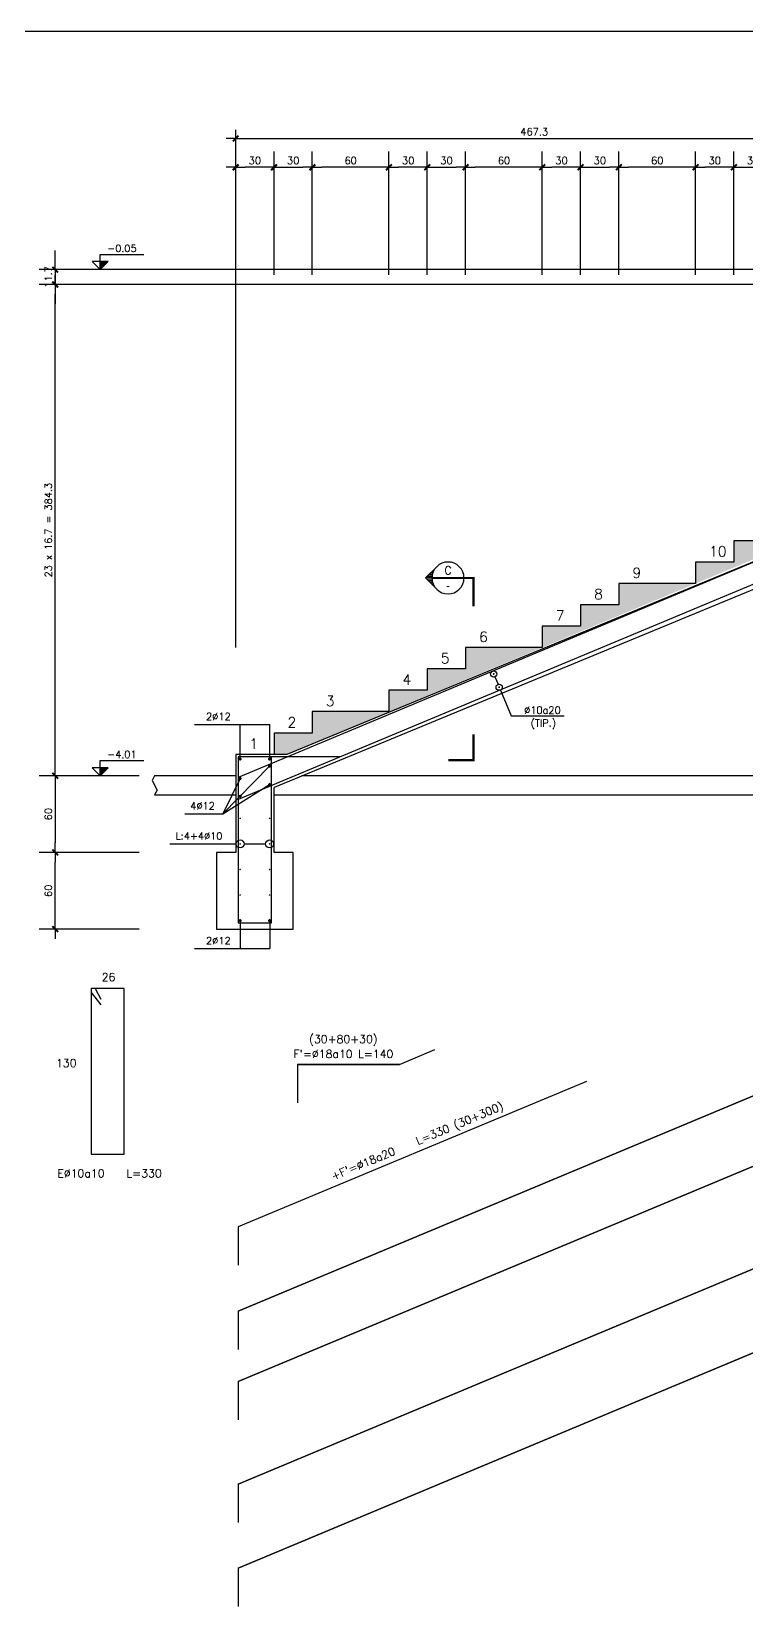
# Model space of a CAD drawing. Extents: x -58 to 5689, y 66 to 4123.
# Drawn here: x 2533 to 3653, y 1659 to 4123 of the extents above; entities that cross this region are included whole.
import ezdxf
from ezdxf.enums import TextEntityAlignment as Align

# ---------------------------------------------------------------- set-up
doc = ezdxf.new("R2010")
doc.units = 0
doc.header["$LTSCALE"] = 30
doc.header["$MEASUREMENT"] = 0
doc.layers.get('0').update_dxf_attribs({"linetype": 'CONTINUOUS'})
for name, color, linetype in [('CONTORNOS', 3, 'CONTINUOUS'), ('RLA-CORTES', 5, 'CONTINUOUS'), ('RLA-FE', 7, 'CONTINUOUS'), ('RLA-FORMATO', 7, 'CONTINUOUS'), ('RLA-GRADAS', 3, 'CONTINUOUS'), ('RLA-TEXTOS-SM', 3, 'CONTINUOUS'), ('RLA-TEXTOS1', 9, 'CONTINUOUS')]:
    doc.layers.add(name, color=color, linetype=linetype)
doc.styles.add('ROMAND', font='romand', dxfattribs={"height": 31.5})
doc.styles.add('ROMANS', font='romans.shx', dxfattribs={"height": 11.25})
doc.styles.add('ROMANS0', font='romans.shx')
doc.dimstyles.new('ING25', dxfattribs={"dimscale": 50, "dimtxt": 0.27, "dimasz": 0.3, "dimexe": 0, "dimexo": 0, "dimgap": 0.1, "dimtad": 1, "dimdec": 1, "dimlfac": 0.5, "dimzin": 12, "dimdsep": 46, "dimtxsty": 'ROMANS', "dimblk": 'TICK1', "dimcen": 0.09, "dimclrd": 2, "dimclre": 1, "dimclrt": 3, "dimadec": 0, "dimazin": 0, "dimtfac": 1, "dimtdec": 1, "dimtix": 1, "dimtmove": 2, "dimatfit": 3, "dimldrblk": 'TICK1', "dimfxl": 0, "dimfxlon": 1, "dimtolj": 1, "dimtzin": 0, "dimarcsym": 0})

# ---------------------------------------------------------------- blocks, each defined once
blk = doc.blocks.new('TICK1')
at = {"color": 2}
for points in [[(0, 0), (-1, 0)], [(0, 0), (1, 0)]]:
    blk.add_lwpolyline(points, dxfattribs=at)
at = {"color": 2, "const_width": 0.2}
blk.add_lwpolyline([(-0.3, -0.3), (0.3, 0.3)], dxfattribs=at)
blk = doc.blocks.new('*D57')
at = {"layer": 'RLA-CORTES', "color": 2, "lineweight": -2, "transparency": 16777216}
blk.add_line((2868.2, 3955.6), (3772.7, 3955.6), dxfattribs=at)
at = {"layer": 'RLA-CORTES', "color": 2, "lineweight": -2, "transparency": 16777216, "xscale": 15, "yscale": 15, "zscale": 15, "rotation": 180}
blk.add_blockref('TICK1', (2853.2, 3955.6), dxfattribs=at)
at = {"layer": 'RLA-CORTES', "color": 2, "lineweight": -2, "transparency": 16777216, "xscale": 15, "yscale": 15, "zscale": 15}
blk.add_blockref('TICK1', (3787.7, 3955.6), dxfattribs=at)
at = {"layer": 'RLA-CORTES', "color": 3, "transparency": 16777216, "insert": (3320.5, 3966.2), "char_height": 11.25, "attachment_point": 5, "style": 'ROMANS'}
blk.add_mtext('\\A1;467.3', dxfattribs=at)
blk = doc.blocks.new('*D69')
at = {"layer": 'RLA-CORTES', "color": 2, "lineweight": -2, "transparency": 16777216}
blk.add_line((3618.2, 3910.6), (3588.2, 3910.6), dxfattribs=at)
at = {"layer": 'RLA-CORTES', "color": 2, "lineweight": -2, "transparency": 16777216, "xscale": 15, "yscale": 15, "zscale": 15, "rotation": 180}
blk.add_blockref('TICK1', (3573.2, 3910.6), dxfattribs=at)
at = {"layer": 'RLA-CORTES', "color": 2, "lineweight": -2, "transparency": 16777216, "xscale": 15, "yscale": 15, "zscale": 15}
blk.add_blockref('TICK1', (3633.2, 3910.6), dxfattribs=at)
at = {"layer": 'RLA-CORTES', "color": 3, "transparency": 16777216, "insert": (3603.2, 3921.2), "char_height": 11.25, "attachment_point": 5, "style": 'ROMANS'}
blk.add_mtext('\\A1;30', dxfattribs=at)
blk = doc.blocks.new('*D70')
at = {"layer": 'RLA-CORTES', "color": 2, "lineweight": -2, "transparency": 16777216}
blk.add_line((3648.2, 3910.6), (3678.2, 3910.6), dxfattribs=at)
at = {"layer": 'RLA-CORTES', "color": 2, "lineweight": -2, "transparency": 16777216, "xscale": 15, "yscale": 15, "zscale": 15, "rotation": 180}
blk.add_blockref('TICK1', (3633.2, 3910.6), dxfattribs=at)
at = {"layer": 'RLA-CORTES', "color": 2, "lineweight": -2, "transparency": 16777216, "xscale": 15, "yscale": 15, "zscale": 15}
blk.add_blockref('TICK1', (3693.2, 3910.6), dxfattribs=at)
at = {"layer": 'RLA-CORTES', "color": 3, "transparency": 16777216, "insert": (3663.2, 3921.2), "char_height": 11.25, "attachment_point": 5, "style": 'ROMANS'}
blk.add_mtext('\\A1;30', dxfattribs=at)
blk = doc.blocks.new('*D71')
at = {"layer": 'RLA-CORTES', "color": 2, "lineweight": -2, "transparency": 16777216}
blk.add_line((3558.2, 3910.6), (3468.2, 3910.6), dxfattribs=at)
at = {"layer": 'RLA-CORTES', "color": 2, "lineweight": -2, "transparency": 16777216, "xscale": 15, "yscale": 15, "zscale": 15, "rotation": 180}
blk.add_blockref('TICK1', (3453.2, 3910.6), dxfattribs=at)
at = {"layer": 'RLA-CORTES', "color": 2, "lineweight": -2, "transparency": 16777216, "xscale": 15, "yscale": 15, "zscale": 15}
blk.add_blockref('TICK1', (3573.2, 3910.6), dxfattribs=at)
at = {"layer": 'RLA-CORTES', "color": 3, "transparency": 16777216, "insert": (3513.2, 3921.2), "char_height": 11.25, "attachment_point": 5, "style": 'ROMANS'}
blk.add_mtext('\\A1;60', dxfattribs=at)
blk = doc.blocks.new('*D72')
at = {"layer": 'RLA-CORTES', "color": 2, "lineweight": -2, "transparency": 16777216}
blk.add_line((3378.2, 3910.6), (3348.2, 3910.6), dxfattribs=at)
at = {"layer": 'RLA-CORTES', "color": 2, "lineweight": -2, "transparency": 16777216, "xscale": 15, "yscale": 15, "zscale": 15, "rotation": 180}
blk.add_blockref('TICK1', (3333.2, 3910.6), dxfattribs=at)
at = {"layer": 'RLA-CORTES', "color": 2, "lineweight": -2, "transparency": 16777216, "xscale": 15, "yscale": 15, "zscale": 15}
blk.add_blockref('TICK1', (3393.2, 3910.6), dxfattribs=at)
at = {"layer": 'RLA-CORTES', "color": 3, "transparency": 16777216, "insert": (3363.2, 3921.2), "char_height": 11.25, "attachment_point": 5, "style": 'ROMANS'}
blk.add_mtext('\\A1;30', dxfattribs=at)
blk = doc.blocks.new('*D73')
at = {"layer": 'RLA-CORTES', "color": 2, "lineweight": -2, "transparency": 16777216}
blk.add_line((3408.2, 3910.6), (3438.2, 3910.6), dxfattribs=at)
at = {"layer": 'RLA-CORTES', "color": 2, "lineweight": -2, "transparency": 16777216, "xscale": 15, "yscale": 15, "zscale": 15, "rotation": 180}
blk.add_blockref('TICK1', (3393.2, 3910.6), dxfattribs=at)
at = {"layer": 'RLA-CORTES', "color": 2, "lineweight": -2, "transparency": 16777216, "xscale": 15, "yscale": 15, "zscale": 15}
blk.add_blockref('TICK1', (3453.2, 3910.6), dxfattribs=at)
at = {"layer": 'RLA-CORTES', "color": 3, "transparency": 16777216, "insert": (3423.2, 3921.2), "char_height": 11.25, "attachment_point": 5, "style": 'ROMANS'}
blk.add_mtext('\\A1;30', dxfattribs=at)
blk = doc.blocks.new('*D74')
at = {"layer": 'RLA-CORTES', "color": 2, "lineweight": -2, "transparency": 16777216}
blk.add_line((3318.2, 3910.6), (3228.2, 3910.6), dxfattribs=at)
at = {"layer": 'RLA-CORTES', "color": 2, "lineweight": -2, "transparency": 16777216, "xscale": 15, "yscale": 15, "zscale": 15, "rotation": 180}
blk.add_blockref('TICK1', (3213.2, 3910.6), dxfattribs=at)
at = {"layer": 'RLA-CORTES', "color": 2, "lineweight": -2, "transparency": 16777216, "xscale": 15, "yscale": 15, "zscale": 15}
blk.add_blockref('TICK1', (3333.2, 3910.6), dxfattribs=at)
at = {"layer": 'RLA-CORTES', "color": 3, "transparency": 16777216, "insert": (3273.2, 3921.2), "char_height": 11.25, "attachment_point": 5, "style": 'ROMANS'}
blk.add_mtext('\\A1;60', dxfattribs=at)
blk = doc.blocks.new('*D75')
at = {"layer": 'RLA-CORTES', "color": 2, "lineweight": -2, "transparency": 16777216}
blk.add_line((3138.2, 3910.6), (3108.2, 3910.6), dxfattribs=at)
at = {"layer": 'RLA-CORTES', "color": 2, "lineweight": -2, "transparency": 16777216, "xscale": 15, "yscale": 15, "zscale": 15, "rotation": 180}
blk.add_blockref('TICK1', (3093.2, 3910.6), dxfattribs=at)
at = {"layer": 'RLA-CORTES', "color": 2, "lineweight": -2, "transparency": 16777216, "xscale": 15, "yscale": 15, "zscale": 15}
blk.add_blockref('TICK1', (3153.2, 3910.6), dxfattribs=at)
at = {"layer": 'RLA-CORTES', "color": 3, "transparency": 16777216, "insert": (3123.2, 3921.2), "char_height": 11.25, "attachment_point": 5, "style": 'ROMANS'}
blk.add_mtext('\\A1;30', dxfattribs=at)
blk = doc.blocks.new('*D76')
at = {"layer": 'RLA-CORTES', "color": 2, "lineweight": -2, "transparency": 16777216}
blk.add_line((3168.2, 3910.6), (3198.2, 3910.6), dxfattribs=at)
at = {"layer": 'RLA-CORTES', "color": 2, "lineweight": -2, "transparency": 16777216, "xscale": 15, "yscale": 15, "zscale": 15, "rotation": 180}
blk.add_blockref('TICK1', (3153.2, 3910.6), dxfattribs=at)
at = {"layer": 'RLA-CORTES', "color": 2, "lineweight": -2, "transparency": 16777216, "xscale": 15, "yscale": 15, "zscale": 15}
blk.add_blockref('TICK1', (3213.2, 3910.6), dxfattribs=at)
at = {"layer": 'RLA-CORTES', "color": 3, "transparency": 16777216, "insert": (3183.2, 3921.2), "char_height": 11.25, "attachment_point": 5, "style": 'ROMANS'}
blk.add_mtext('\\A1;30', dxfattribs=at)
blk = doc.blocks.new('*D77')
at = {"layer": 'RLA-CORTES', "color": 2, "lineweight": -2, "transparency": 16777216}
blk.add_line((3078.2, 3910.6), (2988.2, 3910.6), dxfattribs=at)
at = {"layer": 'RLA-CORTES', "color": 2, "lineweight": -2, "transparency": 16777216, "xscale": 15, "yscale": 15, "zscale": 15, "rotation": 180}
blk.add_blockref('TICK1', (2973.2, 3910.6), dxfattribs=at)
at = {"layer": 'RLA-CORTES', "color": 2, "lineweight": -2, "transparency": 16777216, "xscale": 15, "yscale": 15, "zscale": 15}
blk.add_blockref('TICK1', (3093.2, 3910.6), dxfattribs=at)
at = {"layer": 'RLA-CORTES', "color": 3, "transparency": 16777216, "insert": (3033.2, 3921.2), "char_height": 11.25, "attachment_point": 5, "style": 'ROMANS'}
blk.add_mtext('\\A1;60', dxfattribs=at)
blk = doc.blocks.new('*D78')
at = {"layer": 'RLA-CORTES', "color": 2, "lineweight": -2, "transparency": 16777216}
blk.add_line((2898.2, 3910.6), (2868.2, 3910.6), dxfattribs=at)
at = {"layer": 'RLA-CORTES', "color": 2, "lineweight": -2, "transparency": 16777216, "xscale": 15, "yscale": 15, "zscale": 15, "rotation": 180}
blk.add_blockref('TICK1', (2853.2, 3910.6), dxfattribs=at)
at = {"layer": 'RLA-CORTES', "color": 2, "lineweight": -2, "transparency": 16777216, "xscale": 15, "yscale": 15, "zscale": 15}
blk.add_blockref('TICK1', (2913.2, 3910.6), dxfattribs=at)
at = {"layer": 'RLA-CORTES', "color": 3, "transparency": 16777216, "insert": (2883.2, 3921.2), "char_height": 11.25, "attachment_point": 5, "style": 'ROMANS'}
blk.add_mtext('\\A1;30', dxfattribs=at)
blk = doc.blocks.new('*D79')
at = {"layer": 'RLA-CORTES', "color": 2, "lineweight": -2, "transparency": 16777216}
blk.add_line((2928.2, 3910.6), (2958.2, 3910.6), dxfattribs=at)
at = {"layer": 'RLA-CORTES', "color": 2, "lineweight": -2, "transparency": 16777216, "xscale": 15, "yscale": 15, "zscale": 15, "rotation": 180}
blk.add_blockref('TICK1', (2913.2, 3910.6), dxfattribs=at)
at = {"layer": 'RLA-CORTES', "color": 2, "lineweight": -2, "transparency": 16777216, "xscale": 15, "yscale": 15, "zscale": 15}
blk.add_blockref('TICK1', (2973.2, 3910.6), dxfattribs=at)
at = {"layer": 'RLA-CORTES', "color": 3, "transparency": 16777216, "insert": (2943.2, 3921.2), "char_height": 11.25, "attachment_point": 5, "style": 'ROMANS'}
blk.add_mtext('\\A1;30', dxfattribs=at)
blk = doc.blocks.new('*D80')
at = {"layer": 'RLA-CORTES', "color": 2, "lineweight": -2, "transparency": 16777216}
blk.add_line((2570.6, 2973.6), (2570.6, 3712.2), dxfattribs=at)
at = {"layer": 'RLA-CORTES', "color": 2, "lineweight": -2, "transparency": 16777216, "xscale": 15, "yscale": 15, "zscale": 15}
for p, rotation in [((2570.6, 3727.2), 90), ((2570.6, 2958.6), 270)]:
    blk.add_blockref('TICK1', p, dxfattribs=dict(at, rotation=rotation))
at = {"layer": 'RLA-CORTES', "color": 3, "transparency": 16777216, "insert": (2559.9, 3342.9), "char_height": 11.25, "attachment_point": 5, "rotation": 90, "style": 'ROMANS'}
blk.add_mtext('\\A1;23 x 16.7 = 384.3', dxfattribs=at)
blk = doc.blocks.new('*D81')
at = {"layer": 'RLA-CORTES', "color": 2, "lineweight": -2, "transparency": 16777216}
for p, q in [((2570.6, 3765.6), (2570.6, 3780.6)), ((2570.6, 3750.6), (2570.6, 3727.2)), ((2570.6, 3712.2), (2570.6, 3697.2))]:
    blk.add_line(p, q, dxfattribs=at)
at = {"layer": 'RLA-CORTES', "color": 2, "lineweight": -2, "transparency": 16777216, "xscale": 15, "yscale": 15, "zscale": 15}
for p, rotation in [((2570.6, 3750.6), 270), ((2570.6, 3727.2), 90)]:
    blk.add_blockref('TICK1', p, dxfattribs=dict(at, rotation=rotation))
at = {"layer": 'RLA-CORTES', "color": 3, "transparency": 16777216, "insert": (2559.9, 3738.9), "char_height": 11.25, "attachment_point": 5, "rotation": 90, "style": 'ROMANS'}
blk.add_mtext('\\A1;11.7', dxfattribs=at)
blk = doc.blocks.new('nivel-el')
at = {"linetype": 'Continuous'}
blk.add_hatch(color=1, dxfattribs=at).paths.add_polyline_path([(0, 0), (12.5, 12.5), (0, 12.5)])
at = {"color": 3}
blk.add_lwpolyline([(0, 0), (12.5, 12.5), (0, 12.5), (-12.5, 12.5), (0, 0), (0, 12.5), (0, 23.6), (68.4, 23.6)], dxfattribs=at)
at = {"color": 3, "style": 'ROMANS'}
blk.add_attdef('%%P0.00', text='', height=11.2, dxfattribs=at).set_placement((34, 27.7), align=Align.CENTER)
blk = doc.blocks.new('*D82')
at = {"layer": 'RLA-CORTES', "color": 2, "lineweight": -2, "transparency": 16777216}
blk.add_line((2570.6, 2943.6), (2570.6, 2853.6), dxfattribs=at)
at = {"layer": 'RLA-CORTES', "color": 2, "lineweight": -2, "transparency": 16777216, "xscale": 15, "yscale": 15, "zscale": 15}
for p, rotation in [((2570.6, 2958.6), 90), ((2570.6, 2838.6), 270)]:
    blk.add_blockref('TICK1', p, dxfattribs=dict(at, rotation=rotation))
at = {"layer": 'RLA-CORTES', "color": 3, "transparency": 16777216, "insert": (2559.9, 2898.6), "char_height": 11.25, "attachment_point": 5, "rotation": 90, "style": 'ROMANS'}
blk.add_mtext('\\A1;60', dxfattribs=at)
blk = doc.blocks.new('*D83')
at = {"layer": 'RLA-CORTES', "color": 2, "lineweight": -2, "transparency": 16777216}
blk.add_line((2570.6, 2733.6), (2570.6, 2823.6), dxfattribs=at)
at = {"layer": 'RLA-CORTES', "color": 2, "lineweight": -2, "transparency": 16777216, "xscale": 15, "yscale": 15, "zscale": 15}
for p, rotation in [((2570.6, 2838.6), 90), ((2570.6, 2718.6), 270)]:
    blk.add_blockref('TICK1', p, dxfattribs=dict(at, rotation=rotation))
at = {"layer": 'RLA-CORTES', "color": 3, "transparency": 16777216, "insert": (2559.9, 2778.6), "char_height": 11.25, "attachment_point": 5, "rotation": 90, "style": 'ROMANS'}
blk.add_mtext('\\A1;60', dxfattribs=at)
blk = doc.blocks.new('*X12')
at = {"color": 0}
for p, q in [((2610.1, 1260), (2610.4, 1260)), ((2611.9, 1257.5), (2612.9, 1257.5)), ((2612.4, 1232.5), (2613.9, 1232.5)), ((2613.2, 1255), (2615.4, 1255)), ((2613.6, 1235), (2616.4, 1235)), ((2614.2, 1252.5), (2617.9, 1252.5)), ((2614.5, 1237.5), (2618.9, 1237.5)), ((2614.9, 1250), (2620.4, 1250)), ((2615.1, 1240), (2621.4, 1240)), ((2615.3, 1247.5), (2622.9, 1247.5)), ((2615.4, 1242.5), (2623.9, 1242.5)), ((2615.5, 1245), (2625.4, 1245)), ((2608.8, 1227.5), (2608.9, 1227.5)), ((2610.9, 1230), (2611.4, 1230))]:
    blk.add_line(p, q, dxfattribs=at)
blk = doc.blocks.new('corte2')
at = {"color": 2, "linetype": 'Continuous'}
for p, q in [((-57.7, 17.7), (-75.4, 0)), ((-75.4, 0), (-57.7, -17.7))]:
    blk.add_line(p, q, dxfattribs=at)
at = {"color": 2, "linetype": 'Continuous', "const_width": 3.5}
blk.add_lwpolyline([(-65, 0), (0, 0), (0, -44.5)], dxfattribs=at)
at = {"color": 1, "linetype": 'Continuous'}
blk.add_arc((-40, 0), 25, 225, 135, dxfattribs=at)
at = {"color": 2, "linetype": 'Continuous'}
blk.add_arc((-40, 0), 25, 135, 225, dxfattribs=at)
at = {"color": 2, "linetype": 'Continuous', "xscale": -1}
blk.add_blockref('*X12', (2550.5, -1244.5), dxfattribs=at)
at = {"color": 3, "linetype": 'Continuous', "style": 'ROMAND'}
blk.add_attdef('A', text='', height=13, dxfattribs=at).set_placement((-40, 12), align=Align.MIDDLE)
at = {"color": 3, "linetype": 'Continuous'}
blk.add_attdef('-', text='', height=13, dxfattribs=at).set_placement((-40, -12), align=Align.MIDDLE)
blk = doc.blocks.new('CORTE9')
at = {"color": 2, "const_width": 3.51}
blk.add_lwpolyline([(0, 39.5), (0, 0), (40.5, 0)], dxfattribs=at)

msp = doc.modelspace()

# ---------------------------------------------------------------- hatches: boundary and pattern name
at = {"layer": 'RLA-GRADAS'}
h = msp.add_hatch(dxfattribs=at)
h.set_pattern_fill('AR-CONC', color=1, scale=2, style=0)
h.set_pattern_definition([(50, (-3173.931, -2653.431), (14.345204, -1.255043), [1.5, -16.5]), (355, (-3173.931, -2653.431), (-2.775027, 15.043843), [1.2, -13.2]), (100.45144, (-3172.736, -2653.536), (11.570177, 13.7888), [1.274804, -14.022842]), (46.1842, (-3173.931, -2649.431), (21.344827, -3.310386), [2.25, -24.75]), (96.63564, (-3172.153, -2649.707), (18.69324, 19.48237), [1.912207, -21.034275]), (351.18416, (-3173.931, -2649.431), (18.69324, 19.48237), [1.8, -19.8]), (21, (-3171.931, -2650.431), (11.938141, -8.052378), [1.5, -16.5]), (326, (-3171.931, -2650.431), (4.866307, 14.503), [1.2, -13.2]), (71.45144, (-3170.937, -2651.102), (16.804448, 6.450623), [1.274804, -14.022842]), (37.5, (-3173.9314, -2653.4313), (0.243197, 6.657877), [0, -13.04, 0, -13.4, 0, -13.25]), (7.5, (-3173.9314, -2653.431), (5.261391, 7.888234), [0, -7.64, 0, -12.74, 0, -5.05]), (327.5, (-3178.3914, -2653.4313), (10.6764487, -0.4510974), [0, -5, 0, -15.6, 0, -20.7]), (317.5, (-3180.391, -2653.431), (11.663723, 2.0021), [0, -6.5, 0, -10.36, 0, -14.7])])
h.paths.add_polyline_path([(3093.16, 3058.89), (2973.16, 3058.89), (2973.16, 3025.47), (2913.16, 3025.47), (2913.16, 2992.06), (2933.16, 2992.06)])
h.paths.add_polyline_path([(3333.17, 3159.14), (3213.16, 3159.14), (3213.16, 3125.72), (3153.16, 3125.72), (3153.16, 3092.31), (3093.16, 3092.31), (3093.16, 3058.89), (3093.16, 3058.89)])
h.paths.add_polyline_path([(3573.18, 3259.39), (3453.16, 3259.39), (3453.16, 3225.97), (3393.16, 3225.97), (3393.16, 3192.56), (3333.16, 3192.56), (3333.16, 3159.14), (3333.17, 3159.14)])
h.paths.add_polyline_path([(3813.16, 3393.06), (3873.16, 3393.06), (3873.16, 3426.47), (3933.16, 3426.47), (3933.16, 3459.89), (4053.19, 3459.89), (3813.16, 3359.63)])
h.paths.add_polyline_path([(4293.2, 3560.14), (4173.16, 3560.14), (4173.16, 3526.72), (4113.16, 3526.72), (4113.16, 3493.31), (4053.16, 3493.31), (4053.16, 3459.89), (4053.19, 3459.89)])
h.paths.add_polyline_path([(4533.21, 3660.39), (4413.16, 3660.39), (4413.16, 3626.97), (4353.16, 3626.97), (4353.16, 3593.56), (4293.16, 3593.56), (4293.16, 3560.14), (4293.2, 3560.14)])
h.paths.add_polyline_path([(4653.16, 3710.49), (4653.16, 3727.22), (4593.16, 3727.22), (4593.16, 3693.81), (4533.16, 3693.81), (4533.16, 3660.39), (4533.21, 3660.39)])
h.paths.add_polyline_path([(3757.75, 3336.48), (3757.75, 3359.64), (3693.16, 3359.64), (3693.16, 3326.22), (3633.16, 3326.22), (3633.16, 3292.81), (3573.16, 3292.81), (3573.16, 3259.39), (3573.18, 3259.39)])

# ---------------------------------------------------------------- linework, layer by layer
at = {"layer": 'CONTORNOS'}
for p, q in [((2857.16, 2252.67), (2857.16, 2192.67)), ((2857.16, 2120.95), (2857.16, 2060.95)), ((2857.16, 2010.59), (2857.16, 1950.59)), ((2857.16, 1850.05), (2857.16, 1790.05)), ((2857.16, 1718.78), (2857.16, 1658.78))]:
    msp.add_line(p, q, dxfattribs=at)
at = {"layer": 'RLA-CORTES', "color": 1}
for p, q in [((2853.16, 3159.33), (2853.16, 3969.06)), ((2853.16, 3785.04), (2853.16, 3935.58)), ((2913.16, 3742.57), (2913.16, 3935.58)), ((2973.16, 3742.57), (2973.16, 3935.58)), ((3093.16, 3742.57), (3093.16, 3935.58)), ((3153.16, 3742.57), (3153.16, 3935.58)), ((3213.16, 3742.57), (3213.16, 3935.58)), ((3333.16, 3742.57), (3333.16, 3935.58)), ((3393.16, 3742.57), (3393.16, 3935.58)), ((3453.16, 3742.57), (3453.16, 3935.58)), ((3573.16, 3742.57), (3573.16, 3935.58)), ((3633.16, 3742.57), (3633.16, 3935.58)), ((4618.25, 3750.64), (2545.6, 3750.64)), ((4511.9, 3727.22), (2545.6, 3727.22)), ((3258.97, 3113.34), (3263.86, 3101.65)), ((3267.61, 3092.66), (3284.37, 3052.53)), ((2788.57, 3038.95), (2906.46, 3038.95)), ((2860.33, 2983.99), (2860.33, 3038.95)), ((2906.46, 2983.99), (2906.46, 3038.95)), ((3284.37, 3052.53), (3367.42, 3052.53)), ((2701.87, 2958.64), (2545.6, 2958.64)), ((2906.23, 2973.59), (2833.26, 2899.19)), ((2860.1, 2954.33), (2833.26, 2899.19)), ((2833.26, 2899.19), (2906.23, 2944.76)), ((2773.63, 2899.19), (2833.26, 2899.19)), ((2701.87, 2838.64), (2545.6, 2838.64)), ((2750.21, 2851.94), (2853.77, 2851.94)), ((2866.42, 2851.94), (2899.9, 2851.94)), ((2701.87, 2718.64), (2545.6, 2718.64)), ((2860.33, 2732.71), (2860.33, 2688.19)), ((2906.46, 2732.71), (2906.46, 2688.19)), ((2788.57, 2688.19), (2906.46, 2688.19))]:
    msp.add_line(p, q, dxfattribs=at)
at = {"layer": 'RLA-CORTES', "color": 2}
for p, q in [((4833.11, 3746.64), (2857.16, 2921.3)), ((4750.08, 3746.64), (2857.16, 2955.98)), ((2857.16, 2988.06), (2857.16, 2728.64)), ((3016.98, 2988.06), (2857.16, 2988.06)), ((2909.16, 2728.64), (2909.16, 2988.06)), ((4750.08, 2911.61), (2857.16, 2120.95)), ((4833.11, 2835.93), (2857.16, 2010.59)), ((2857.16, 2728.64), (2909.16, 2728.64)), ((4750.08, 2640.71), (2857.16, 1850.05)), ((4833.11, 2544.12), (2857.16, 1718.78)), ((3402.4, 2480.41), (2857.16, 2252.67))]:
    msp.add_line(p, q, dxfattribs=at)
at = {"layer": 'RLA-CORTES'}
for p, q in [((3767.75, 3336.48), (2933.16, 2992.06)), ((3767.75, 3293.13), (2913.16, 2940.36)), ((2933.16, 2992.06), (2853.16, 2992.06)), ((2853.16, 2992.06), (2853.16, 2958.64)), ((2853.16, 2990.64), (2853.16, 2958.64)), ((2853.16, 2958.64), (2853.16, 2900.12)), ((2913.16, 2838.64), (2913.16, 2940.36)), ((2853.16, 2900.12), (2853.16, 2838.64)), ((2853.16, 2838.64), (2823.16, 2838.64)), ((2823.16, 2838.64), (2823.16, 2718.64)), ((2943.16, 2838.64), (2913.16, 2838.64)), ((2943.16, 2718.64), (2943.16, 2838.64)), ((2823.16, 2718.64), (2943.16, 2718.64))]:
    msp.add_line(p, q, dxfattribs=at)
at = {"layer": 'RLA-CORTES', "color": 3}
for p, q in [((3693.16, 3326.22), (3633.16, 3326.22)), ((3633.16, 3326.22), (3633.16, 3292.81)), ((3633.16, 3292.81), (3573.16, 3292.81)), ((3573.16, 3292.81), (3573.16, 3259.39)), ((3573.16, 3259.39), (3453.16, 3259.39)), ((3453.16, 3259.39), (3453.16, 3225.97)), ((3453.16, 3225.97), (3393.16, 3225.97)), ((3393.16, 3225.97), (3393.16, 3192.56)), ((3393.16, 3192.56), (3333.16, 3192.56)), ((3333.16, 3192.56), (3333.16, 3159.14)), ((3333.16, 3159.14), (3213.16, 3159.14)), ((3213.16, 3159.14), (3213.16, 3125.72)), ((3213.16, 3125.72), (3153.16, 3125.72)), ((3153.16, 3125.72), (3153.16, 3092.31)), ((3153.16, 3092.31), (3093.16, 3092.31)), ((3093.16, 3092.31), (3093.16, 3058.89)), ((3093.16, 3058.89), (2973.16, 3058.89)), ((2973.16, 3058.89), (2973.16, 3025.47)), ((2973.16, 3025.47), (2913.16, 3025.47)), ((2913.16, 3025.47), (2913.16, 2992.06)), ((2853.16, 2958.64), (2726.26, 2958.64)), ((3767.75, 2958.64), (2956.94, 2958.64)), ((2726.26, 2928.64), (2853.16, 2928.64)), ((2913.16, 2928.64), (3767.75, 2928.64))]:
    msp.add_line(p, q, dxfattribs=at)
at = {"layer": 'RLA-CORTES', "color": 2}
for points, const_width in [([(3256.66, 3118.44, 1), (3257.53, 3117.22, 1)], 1.5), ([(3265.86, 3096.41, -1), (3265.61, 3097.89, -1)], 1.5), ([(2858.9, 2984.76, -1), (2861.3, 2984.76, -1)], 2.4), ([(2907.43, 2984.76, 1), (2905.03, 2984.76, 1)], 2.4), ([(2907.43, 2973.59, 1), (2905.03, 2973.59, 1)], 2.4), ([(2858.9, 2954.33, 1), (2861.3, 2954.33, 1)], 2.4), ([(2907.43, 2944.76, 1), (2905.03, 2944.76, 1)], 2.4), ([(2858.9, 2926.55, 1), (2861.3, 2926.55, 1)], 2.4), ([(2859.5, 2891.94, 1), (2860.7, 2891.94, 1)], 1.2), ([(2906.83, 2891.94, -1), (2905.63, 2891.94, -1)], 1.2), ([(2859.5, 2851.94, 1), (2860.7, 2851.94, 1)], 1.2), ([(2906.83, 2851.94, -1), (2905.63, 2851.94, -1)], 1.2), ([(2859.5, 2811.94, 1), (2860.7, 2811.94, 1)], 1.2), ([(2906.83, 2811.94, -1), (2905.63, 2811.94, -1)], 1.2), ([(2859.5, 2771.94, 1), (2860.7, 2771.94, 1)], 1.2), ([(2906.83, 2771.94, -1), (2905.63, 2771.94, -1)], 1.2), ([(2858.9, 2731.94, 1), (2861.3, 2731.94, 1)], 2.4), ([(2907.43, 2731.94, -1), (2905.03, 2731.94, -1)], 2.4)]:
    msp.add_lwpolyline(points, format="xyb", close=True, dxfattribs=dict(at, const_width=const_width))
msp.add_lwpolyline([(2726.26, 2958.64), (2722.51, 2951.14), (2730.01, 2936.14), (2726.26, 2928.64)], dxfattribs=at)
at = {"layer": 'RLA-CORTES', "color": 1}
for centre, radius in [((3257.1, 3117.83), 4.87), ((3265.73, 3097.15), 4.87), ((2860.1, 2851.94), 6.32), ((2906.23, 2851.94), 6.32)]:
    msp.add_circle(centre, radius, dxfattribs=at)
at = {"layer": 'RLA-FE'}
for p, q in [((2678.76, 2625.97), (2626.76, 2625.97)), ((2626.76, 2625.97), (2626.76, 2366.55)), ((2626.76, 2619.46), (2642.04, 2600.32)), ((2633.27, 2625.97), (2642.04, 2608.95)), ((2678.76, 2366.55), (2678.76, 2625.97)), ((3109.58, 2507.01), (3164.95, 2530.14)), ((3109.58, 2507.01), (2949.76, 2507.01)), ((2949.76, 2507.01), (2949.76, 2447.01)), ((2626.76, 2366.55), (2678.76, 2366.55))]:
    msp.add_line(p, q, dxfattribs=at)
for points in [[(4750.08, 2911.61), (2857.16, 2120.95)], [(4833.11, 2835.93), (2857.16, 2010.59)], [(4750.08, 2640.71), (2857.16, 1850.05)], [(4833.11, 2544.12), (2857.16, 1718.78)], [(3109.58, 2507.01), (2949.76, 2507.01)]]:
    msp.add_lwpolyline(points, close=True, dxfattribs=at)
for points in [[(3109.58, 2507.01), (3109.58, 2507.01), (3164.95, 2530.14)], [(2949.76, 2507.01), (2949.76, 2447.01)], [(3402.4, 2480.41), (2857.16, 2252.67)], [(2857.16, 2252.67), (2857.16, 2192.67)], [(2857.16, 2120.95), (2857.16, 2060.95)], [(2857.16, 2010.59), (2857.16, 1950.59)], [(2857.16, 1850.05), (2857.16, 1790.05)], [(2857.16, 1718.78), (2857.16, 1658.78)]]:
    msp.add_lwpolyline(points, dxfattribs=at)
at = {"layer": 'RLA-FORMATO', "color": 6, "linetype": 'Continuous'}
msp.add_line((5686.9, 4123.1), (-58.1, 4123.1), dxfattribs=at)

# ---------------------------------------------------------------- block references
msp.add_blockref('corte2', (3225.58, 3268.05)).add_auto_attribs({'-': '-', 'A': 'C'})
at = {"rotation": 90}
msp.add_blockref('CORTE9', (3225.58, 2983.17), dxfattribs=at)
at = {"layer": 'RLA-CORTES'}
for p, values in [((2641.05, 3750.64), {'%%P0.00': '-0.05'}), ((2641.05, 2958.64), {'%%P0.00': '-4.01'})]:
    msp.add_blockref('nivel-el', p, dxfattribs=at).add_auto_attribs(values)

# ---------------------------------------------------------------- texts
at = {"layer": 'RLA-GRADAS', "linetype": 'Continuous', "style": 'ROMAND'}
for s, p in [('10', (3594.31, 3301.57)), ('9', (3474.31, 3268.16)), ('8', (3414.31, 3234.74)), ('7', (3354.31, 3201.32)), ('6', (3234.31, 3167.91)), ('5', (3174.31, 3134.49)), ('4', (3114.31, 3101.07)), ('3', (2994.31, 3067.66)), ('2', (2934.31, 3034.24)), ('1', (2874.31, 3000.82))]:
    msp.add_text(s, height=16, dxfattribs=at).set_placement(p)
at = {"layer": 'RLA-TEXTOS-SM', "style": 'ROMANS0'}
for s, p in [('26', (2654.11, 2637.27)), ('(30+80+30)', (3021.82, 2540.3)), ('130', (2587.89, 2502.74)), ("F'=%%C18a10 L=140", (3021.82, 2517.01)), ('E%%C10a10   L=330', (2655.63, 2330.2))]:
    msp.add_text(s, height=12.5, dxfattribs=at).set_placement(p, align=Align.CENTER)
msp.add_text("+F'=%%C18a20   L=330 (30+300)", height=12.5, rotation=22.67, dxfattribs=at).set_placement((3139.78, 2381.28), align=Align.CENTER)
at = {"layer": 'RLA-TEXTOS1', "style": 'ROMANS'}
for s, p in [('2%%C12', (2826.01, 3045.65)), ('4%%C12', (2801.35, 2905.89)), ('L:4+4%%C10', (2795.71, 2858.63)), ('2%%C12', (2826.01, 2694.89))]:
    msp.add_text(s, height=11.2, dxfattribs=at).set_placement(p, align=Align.CENTER)
for s, p in [('%%C10a20', (3333.4, 3055.6)), ('(TIP.)', (3334.9, 3035.4))]:
    msp.add_text(s, height=11.2, rotation=0.00692, dxfattribs=at).set_placement(p, align=Align.CENTER)

# ---------------------------------------------------------------- dimensions: what is measured, and where the dimension line sits
at = {"layer": 'RLA-CORTES', "color": 2}
for base, p1, p2, picture, middle in [((3787.75, 3955.61), (2853.16, 3955.61), (3787.75, 3955.61), '*D57', (3320.45, 3966.24)), ((2973.16, 3910.61), (2913.16, 3910.61), (2973.16, 3910.61), '*D79', (2943.16, 3921.24)), ((3213.16, 3910.61), (3153.16, 3910.61), (3213.16, 3910.61), '*D76', (3183.16, 3921.24)), ((3453.16, 3910.61), (3393.16, 3910.61), (3453.16, 3910.61), '*D73', (3423.16, 3921.24)), ((3693.16, 3910.61), (3633.16, 3910.61), (3693.16, 3910.61), '*D70', (3663.16, 3921.24))]:
    dim = msp.add_linear_dim(base=base, p1=p1, p2=p2, dimstyle='ING25', dxfattribs=at)
    dim.commit()
    dim.dimension.update_dxf_attribs({"geometry": picture, "text_midpoint": middle})
for base, p1, p2, angle, picture, middle in [((2853.16, 3910.61), (2913.16, 3910.61), (2853.16, 3910.61), 180, '*D78', (2883.16, 3921.24)), ((2973.16, 3910.61), (3093.16, 3910.61), (2973.16, 3910.61), 180, '*D77', (3033.16, 3921.24)), ((3093.16, 3910.61), (3153.16, 3910.61), (3093.16, 3910.61), 180, '*D75', (3123.16, 3921.24)), ((3213.16, 3910.61), (3333.16, 3910.61), (3213.16, 3910.61), 180, '*D74', (3273.16, 3921.24)), ((3333.16, 3910.61), (3393.16, 3910.61), (3333.16, 3910.61), 180, '*D72', (3363.16, 3921.24)), ((3453.16, 3910.61), (3573.16, 3910.61), (3453.16, 3910.61), 180, '*D71', (3513.16, 3921.24)), ((3573.16, 3910.61), (3633.16, 3910.61), (3573.16, 3910.61), 180, '*D69', (3603.16, 3921.24)), ((2570.57, 3727.22), (2570.57, 3750.64), (2570.57, 3727.22), 270, '*D81', (2559.95, 3738.93)), ((2570.57, 2838.64), (2570.57, 2958.65), (2570.57, 2838.64), 270, '*D82', (2559.95, 2898.64)), ((2570.57, 2838.64), (2570.57, 2718.64), (2570.57, 2838.64), 90, '*D83', (2559.95, 2778.64))]:
    dim = msp.add_linear_dim(base=base, p1=p1, p2=p2, angle=angle, dimstyle='ING25', dxfattribs=at)
    dim.commit()
    dim.dimension.update_dxf_attribs({"geometry": picture, "text_midpoint": middle})
dim = msp.add_linear_dim(base=(2570.57, 3727.22), p1=(2570.57, 2958.64), p2=(2570.57, 3727.22), angle=90, text='23 x 16.7 = <>', dimstyle='ING25', dxfattribs=at)
dim.commit()
dim.dimension.update_dxf_attribs({"geometry": '*D80', "text_midpoint": (2559.95, 3342.93)})

doc.saveas('drawing.dxf')
